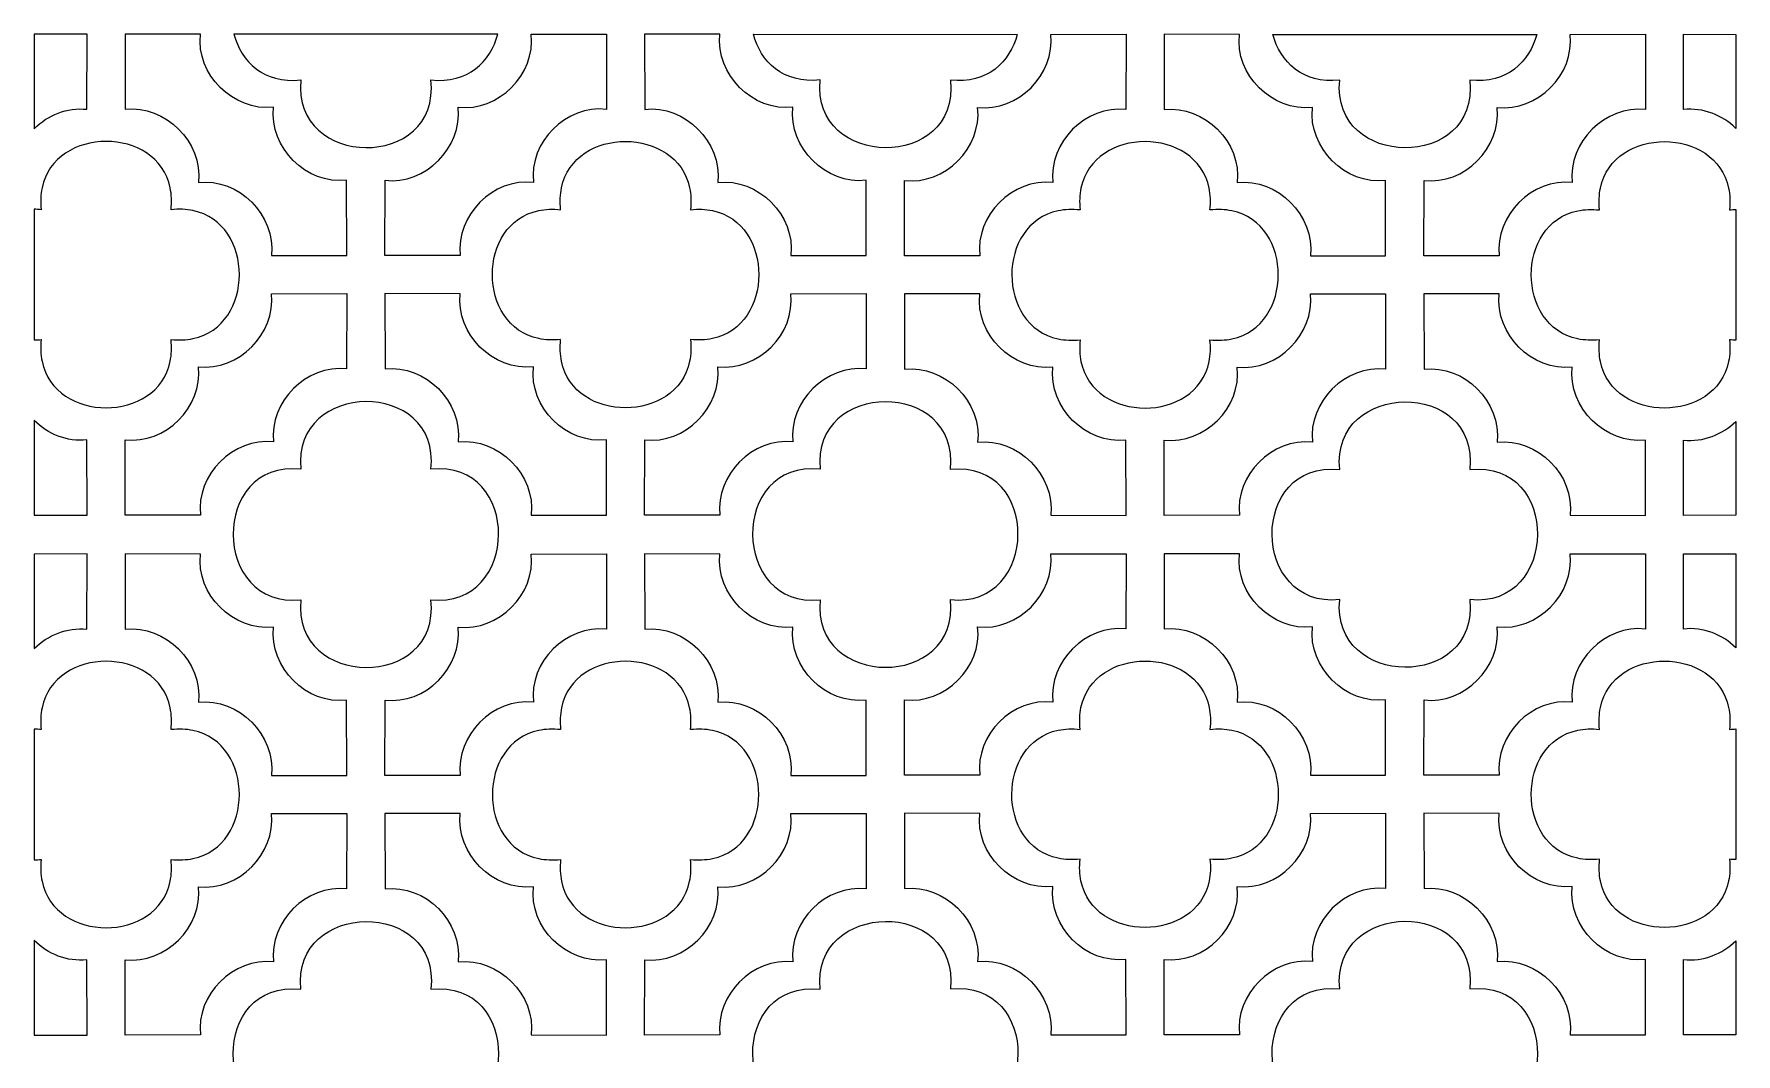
# Model space of a CAD drawing. Header units: centimetres. Extents: x -88 to 88, y -96 to 96.
# Drawn here: x -87.7 to -7.7, y 48.1 to 96.1 of the extents above; entities that cross this region are included whole.
import ezdxf

# ---------------------------------------------------------------- set-up
doc = ezdxf.new("R2010")
doc.units = ezdxf.units.CM
doc.header["$MEASUREMENT"] = 0
doc.layers.add('layer 1', color=7, linetype='Continuous')

msp = doc.modelspace()

# ---------------------------------------------------------------- linework, layer by layer
at = {"layer": 'layer 1', "color": 177}
for points, knots in [([(-87.71752, 91.62915), (-87.71752, 91.62915), (-87.7175, 96.07828), (-87.7175, 96.07828), (-87.7175, 96.07828), (-87.7175, 96.07828), (-85.22196, 96.08232), (-85.22196, 96.08232), (-85.22196, 96.08232), (-85.22196, 96.08232), (-85.22769, 92.54103), (-85.22769, 92.54103), (-85.22769, 92.54103), (-86.16437, 92.64372), (-87.0691, 92.26723), (-87.71752, 91.62915)], [0, 0, 0, 0, 0.2, 0.2, 0.2, 0.2, 0.4, 0.4, 0.4, 0.4, 0.6, 0.6, 0.6, 0.6, 1, 1, 1, 1]), ([(-73.01206, 85.66101), (-73.01206, 85.66101), (-76.55336, 85.66673), (-76.55336, 85.66673), (-76.55336, 85.66673), (-76.34638, 87.55457), (-78.08597, 89.31262), (-79.99032, 89.10411), (-79.99032, 89.10411), (-79.78179, 91.00845), (-81.53981, 92.74801), (-83.42765, 92.54103), (-83.42765, 92.54103), (-83.42765, 92.54103), (-83.43338, 96.08232), (-83.43338, 96.08232), (-83.43338, 96.08232), (-83.43338, 96.08232), (-79.89208, 96.0766), (-79.89208, 96.0766), (-79.89208, 96.0766), (-80.09906, 94.18876), (-78.3595, 92.43074), (-76.45516, 92.63927), (-76.45516, 92.63927), (-76.66367, 90.73492), (-74.90566, 88.99536), (-73.01782, 89.20234), (-73.01782, 89.20234), (-73.01782, 89.20234), (-73.01206, 85.66101), (-73.01206, 85.66101)], [0, 0, 0, 0, 0.11111111, 0.11111111, 0.11111111, 0.11111111, 0.22222222, 0.22222222, 0.22222222, 0.22222222, 0.33333333, 0.33333333, 0.33333333, 0.33333333, 0.44444444, 0.44444444, 0.44444444, 0.44444444, 0.55555556, 0.55555556, 0.55555556, 0.55555556, 0.66666667, 0.66666667, 0.66666667, 0.66666667, 0.77777778, 0.77777778, 0.77777778, 0.77777778, 1, 1, 1, 1]), ([(-78.31524, 96.07607), (-78.31524, 96.07607), (-65.90842, 96.0751), (-65.90842, 96.0751), (-65.90842, 96.0751), (-66.2463, 94.79179), (-67.29644, 93.7351), (-69.05306, 93.92212), (-69.05306, 93.92212), (-68.59584, 89.62728), (-75.61625, 89.73688), (-75.1706, 93.92309), (-75.1706, 93.92309), (-76.92722, 93.73607), (-77.97736, 94.79276), (-78.31524, 96.07607)], [0, 0, 0, 0, 0.2, 0.2, 0.2, 0.2, 0.4, 0.4, 0.4, 0.4, 0.6, 0.6, 0.6, 0.6, 1, 1, 1, 1]), ([(-71.2116, 85.66004), (-71.2116, 85.66004), (-67.6703, 85.66576), (-67.6703, 85.66576), (-67.6703, 85.66576), (-67.87728, 87.5536), (-66.13769, 89.31165), (-64.23334, 89.10314), (-64.23334, 89.10314), (-64.44187, 91.00748), (-62.68385, 92.74704), (-60.79601, 92.54006), (-60.79601, 92.54006), (-60.79601, 92.54006), (-60.79028, 96.08135), (-60.79028, 96.08135), (-60.79028, 96.08135), (-60.79028, 96.08135), (-64.33158, 96.07563), (-64.33158, 96.07563), (-64.33158, 96.07563), (-64.1246, 94.18779), (-65.86416, 92.42977), (-67.7685, 92.6383), (-67.7685, 92.6383), (-67.55999, 90.73395), (-69.318, 88.99439), (-71.20584, 89.20137), (-71.20584, 89.20137), (-71.20584, 89.20137), (-71.2116, 85.66004), (-71.2116, 85.66004)], [0, 0, 0, 0, 0.11111111, 0.11111111, 0.11111111, 0.11111111, 0.22222222, 0.22222222, 0.22222222, 0.22222222, 0.33333333, 0.33333333, 0.33333333, 0.33333333, 0.44444444, 0.44444444, 0.44444444, 0.44444444, 0.55555556, 0.55555556, 0.55555556, 0.55555556, 0.66666667, 0.66666667, 0.66666667, 0.66666667, 0.77777778, 0.77777778, 0.77777778, 0.77777778, 1, 1, 1, 1]), ([(-48.58038, 85.66004), (-48.58038, 85.66004), (-52.12168, 85.66576), (-52.12168, 85.66576), (-52.12168, 85.66576), (-51.9147, 87.5536), (-53.65429, 89.31165), (-55.55864, 89.10314), (-55.55864, 89.10314), (-55.35011, 91.00748), (-57.10813, 92.74704), (-58.99597, 92.54006), (-58.99597, 92.54006), (-58.99597, 92.54006), (-59.0017, 96.08135), (-59.0017, 96.08135), (-59.0017, 96.08135), (-59.0017, 96.08135), (-55.4604, 96.07563), (-55.4604, 96.07563), (-55.4604, 96.07563), (-55.66738, 94.18779), (-53.92782, 92.42977), (-52.02348, 92.6383), (-52.02348, 92.6383), (-52.23199, 90.73395), (-50.47398, 88.99439), (-48.58614, 89.20137), (-48.58614, 89.20137), (-48.58614, 89.20137), (-48.58038, 85.66004), (-48.58038, 85.66004)], [0, 0, 0, 0, 0.11111111, 0.11111111, 0.11111111, 0.11111111, 0.22222222, 0.22222222, 0.22222222, 0.22222222, 0.33333333, 0.33333333, 0.33333333, 0.33333333, 0.44444444, 0.44444444, 0.44444444, 0.44444444, 0.55555556, 0.55555556, 0.55555556, 0.55555556, 0.66666667, 0.66666667, 0.66666667, 0.66666667, 0.77777778, 0.77777778, 0.77777778, 0.77777778, 1, 1, 1, 1]), ([(-53.88356, 96.0751), (-53.54568, 94.79179), (-52.49554, 93.7351), (-50.73892, 93.92212), (-50.73892, 93.92212), (-51.18384, 89.74272), (-44.16423, 89.60756), (-44.62235, 93.9108), (-44.62235, 93.9108), (-42.86573, 93.72378), (-41.81559, 94.78047), (-41.47771, 96.06378), (-41.47771, 96.06378), (-41.47771, 96.06378), (-53.88356, 96.0751), (-53.88356, 96.0751)], [0, 0, 0, 0, 0.2, 0.2, 0.2, 0.2, 0.4, 0.4, 0.4, 0.4, 0.6, 0.6, 0.6, 0.6, 1, 1, 1, 1]), ([(-46.78089, 85.64872), (-46.78089, 85.64872), (-43.23959, 85.65444), (-43.23959, 85.65444), (-43.23959, 85.65444), (-43.44657, 87.54228), (-41.70698, 89.30033), (-39.80263, 89.09182), (-39.80263, 89.09182), (-40.01116, 90.99616), (-38.25314, 92.73572), (-36.3653, 92.52874), (-36.3653, 92.52874), (-36.3653, 92.52874), (-36.35957, 96.07003), (-36.35957, 96.07003), (-36.35957, 96.07003), (-36.35957, 96.07003), (-39.90087, 96.06431), (-39.90087, 96.06431), (-39.90087, 96.06431), (-39.69389, 94.17647), (-41.43345, 92.41845), (-43.33779, 92.62698), (-43.33779, 92.62698), (-43.12928, 90.72263), (-44.88729, 88.98307), (-46.77513, 89.19005), (-46.77513, 89.19005), (-46.77513, 89.19005), (-46.78089, 85.64872), (-46.78089, 85.64872)], [0, 0, 0, 0, 0.11111111, 0.11111111, 0.11111111, 0.11111111, 0.22222222, 0.22222222, 0.22222222, 0.22222222, 0.33333333, 0.33333333, 0.33333333, 0.33333333, 0.44444444, 0.44444444, 0.44444444, 0.44444444, 0.55555556, 0.55555556, 0.55555556, 0.55555556, 0.66666667, 0.66666667, 0.66666667, 0.66666667, 0.77777778, 0.77777778, 0.77777778, 0.77777778, 1, 1, 1, 1]), ([(-24.14967, 85.64872), (-24.14967, 85.64872), (-27.69097, 85.65444), (-27.69097, 85.65444), (-27.69097, 85.65444), (-27.48399, 87.54228), (-29.22358, 89.30033), (-31.12793, 89.09182), (-31.12793, 89.09182), (-30.9194, 90.99616), (-32.67742, 92.73572), (-34.56526, 92.52874), (-34.56526, 92.52874), (-34.56526, 92.52874), (-34.57099, 96.07003), (-34.57099, 96.07003), (-34.57099, 96.07003), (-34.57099, 96.07003), (-31.02969, 96.06431), (-31.02969, 96.06431), (-31.02969, 96.06431), (-31.23667, 94.17647), (-29.49711, 92.41845), (-27.59277, 92.62698), (-27.59277, 92.62698), (-27.80128, 90.72263), (-26.04327, 88.98307), (-24.15543, 89.19005), (-24.15543, 89.19005), (-24.15543, 89.19005), (-24.14967, 85.64872), (-24.14967, 85.64872)], [0, 0, 0, 0, 0.11111111, 0.11111111, 0.11111111, 0.11111111, 0.22222222, 0.22222222, 0.22222222, 0.22222222, 0.33333333, 0.33333333, 0.33333333, 0.33333333, 0.44444444, 0.44444444, 0.44444444, 0.44444444, 0.55555556, 0.55555556, 0.55555556, 0.55555556, 0.66666667, 0.66666667, 0.66666667, 0.66666667, 0.77777778, 0.77777778, 0.77777778, 0.77777778, 1, 1, 1, 1]), ([(-29.45285, 96.06378), (-29.11497, 94.78047), (-28.06483, 93.72378), (-26.30821, 93.9108), (-26.30821, 93.9108), (-26.75399, 89.72337), (-19.73362, 89.61853), (-20.19067, 93.91177), (-20.19067, 93.91177), (-18.43405, 93.72475), (-17.38391, 94.78144), (-17.04603, 96.06475), (-17.04603, 96.06475), (-17.04603, 96.06475), (-29.45285, 96.06378), (-29.45285, 96.06378)], [0, 0, 0, 0, 0.2, 0.2, 0.2, 0.2, 0.4, 0.4, 0.4, 0.4, 0.6, 0.6, 0.6, 0.6, 1, 1, 1, 1]), ([(-22.34921, 85.64969), (-22.34921, 85.64969), (-18.80791, 85.65541), (-18.80791, 85.65541), (-18.80791, 85.65541), (-19.01489, 87.54325), (-17.2753, 89.3013), (-15.37095, 89.09279), (-15.37095, 89.09279), (-15.57948, 90.99713), (-13.82146, 92.73669), (-11.93362, 92.52971), (-11.93362, 92.52971), (-11.93362, 92.52971), (-11.92789, 96.071), (-11.92789, 96.071), (-11.92789, 96.071), (-11.92789, 96.071), (-15.46919, 96.06528), (-15.46919, 96.06528), (-15.46919, 96.06528), (-15.26221, 94.17744), (-17.00177, 92.41942), (-18.90611, 92.62795), (-18.90611, 92.62795), (-18.6976, 90.7236), (-20.45561, 88.98404), (-22.34345, 89.19102), (-22.34345, 89.19102), (-22.34345, 89.19102), (-22.34921, 85.64969), (-22.34921, 85.64969)], [0, 0, 0, 0, 0.11111111, 0.11111111, 0.11111111, 0.11111111, 0.22222222, 0.22222222, 0.22222222, 0.22222222, 0.33333333, 0.33333333, 0.33333333, 0.33333333, 0.44444444, 0.44444444, 0.44444444, 0.44444444, 0.55555556, 0.55555556, 0.55555556, 0.55555556, 0.66666667, 0.66666667, 0.66666667, 0.66666667, 0.77777778, 0.77777778, 0.77777778, 0.77777778, 1, 1, 1, 1]), ([(-7.6736, 91.64682), (-7.6736, 91.64682), (-7.67359, 96.06701), (-7.67359, 96.06701), (-7.67359, 96.06701), (-7.67359, 96.06701), (-10.13931, 96.071), (-10.13931, 96.071), (-10.13931, 96.071), (-10.13931, 96.071), (-10.13358, 92.52971), (-10.13358, 92.52971), (-10.13358, 92.52971), (-9.21119, 92.63083), (-8.31978, 92.26726), (-7.6736, 91.64682)], [0, 0, 0, 0, 0.2, 0.2, 0.2, 0.2, 0.4, 0.4, 0.4, 0.4, 0.6, 0.6, 0.6, 0.6, 1, 1, 1, 1]), ([(-87.71752, 81.69314), (-87.71752, 81.69314), (-87.71752, 87.84055), (-87.71752, 87.84055), (-87.71752, 87.84055), (-87.60846, 87.83871), (-87.49635, 87.8318), (-87.3812, 87.81955), (-87.3812, 87.81955), (-87.42102, 88.19353), (-87.40426, 88.53538), (-87.34115, 88.84526), (-87.34115, 88.84526), (-86.74925, 91.75163), (-81.91012, 91.77136), (-81.31419, 88.84526), (-81.31419, 88.84526), (-81.25108, 88.53538), (-81.23432, 88.19353), (-81.27414, 87.81955), (-81.27414, 87.81955), (-80.89915, 87.85947), (-80.55654, 87.84261), (-80.24605, 87.77913), (-80.24605, 87.77913), (-77.32431, 87.18175), (-77.34308, 82.34803), (-80.24564, 81.75458), (-80.24564, 81.75458), (-80.55613, 81.6911), (-80.89874, 81.67424), (-81.27373, 81.71416), (-81.27373, 81.71416), (-81.23391, 81.34018), (-81.25067, 80.99833), (-81.31378, 80.68845), (-81.31378, 80.68845), (-81.90971, 77.76235), (-86.74884, 77.78208), (-87.34074, 80.68845), (-87.34074, 80.68845), (-87.40385, 80.99833), (-87.42061, 81.34018), (-87.38079, 81.71416), (-87.38079, 81.71416), (-87.49609, 81.70189), (-87.60833, 81.69497), (-87.71752, 81.69314)], [0, 0, 0, 0, 0.07692308, 0.07692308, 0.07692308, 0.07692308, 0.15384615, 0.15384615, 0.15384615, 0.15384615, 0.23076923, 0.23076923, 0.23076923, 0.23076923, 0.30769231, 0.30769231, 0.30769231, 0.30769231, 0.38461538, 0.38461538, 0.38461538, 0.38461538, 0.46153846, 0.46153846, 0.46153846, 0.46153846, 0.53846154, 0.53846154, 0.53846154, 0.53846154, 0.61538462, 0.61538462, 0.61538462, 0.61538462, 0.69230769, 0.69230769, 0.69230769, 0.69230769, 0.76923077, 0.76923077, 0.76923077, 0.76923077, 0.84615385, 0.84615385, 0.84615385, 0.84615385, 1, 1, 1, 1]), ([(-55.81437, 87.77816), (-56.12486, 87.84164), (-56.46747, 87.8585), (-56.84246, 87.81858), (-56.84246, 87.81858), (-56.80264, 88.19256), (-56.8194, 88.53441), (-56.88251, 88.84429), (-56.88251, 88.84429), (-57.47441, 91.75066), (-62.31354, 91.77039), (-62.90947, 88.84429), (-62.90947, 88.84429), (-62.97258, 88.53441), (-62.98934, 88.19256), (-62.94952, 87.81858), (-62.94952, 87.81858), (-63.32451, 87.8585), (-63.66712, 87.84164), (-63.97761, 87.77816), (-63.97761, 87.77816), (-66.89935, 87.18078), (-66.88058, 82.34706), (-63.97802, 81.75361), (-63.97802, 81.75361), (-63.66753, 81.69013), (-63.32492, 81.67327), (-62.94993, 81.71319), (-62.94993, 81.71319), (-62.98975, 81.33921), (-62.97299, 80.99736), (-62.90988, 80.68748), (-62.90988, 80.68748), (-62.31395, 77.76138), (-57.47482, 77.78111), (-56.88292, 80.68748), (-56.88292, 80.68748), (-56.81981, 80.99736), (-56.80305, 81.33921), (-56.84287, 81.71319), (-56.84287, 81.71319), (-56.46788, 81.67327), (-56.12527, 81.69013), (-55.81478, 81.75361), (-55.81478, 81.75361), (-52.91267, 82.34697), (-52.89203, 87.18066), (-55.81437, 87.77816)], [0, 0, 0, 0, 0.07692308, 0.07692308, 0.07692308, 0.07692308, 0.15384615, 0.15384615, 0.15384615, 0.15384615, 0.23076923, 0.23076923, 0.23076923, 0.23076923, 0.30769231, 0.30769231, 0.30769231, 0.30769231, 0.38461538, 0.38461538, 0.38461538, 0.38461538, 0.46153846, 0.46153846, 0.46153846, 0.46153846, 0.53846154, 0.53846154, 0.53846154, 0.53846154, 0.61538462, 0.61538462, 0.61538462, 0.61538462, 0.69230769, 0.69230769, 0.69230769, 0.69230769, 0.76923077, 0.76923077, 0.76923077, 0.76923077, 0.84615385, 0.84615385, 0.84615385, 0.84615385, 1, 1, 1, 1]), ([(-39.5469, 87.76684), (-39.23641, 87.83032), (-38.8938, 87.84718), (-38.51881, 87.80726), (-38.51881, 87.80726), (-38.55863, 88.18124), (-38.54187, 88.52309), (-38.47876, 88.83297), (-38.47876, 88.83297), (-37.88686, 91.73934), (-33.04773, 91.75907), (-32.4518, 88.83297), (-32.4518, 88.83297), (-32.38869, 88.52309), (-32.37193, 88.18124), (-32.41175, 87.80726), (-32.41175, 87.80726), (-32.03676, 87.84718), (-31.69415, 87.83032), (-31.38366, 87.76684), (-31.38366, 87.76684), (-28.46192, 87.16946), (-28.48069, 82.33574), (-31.38325, 81.74229), (-31.38325, 81.74229), (-31.69374, 81.67881), (-32.03635, 81.66195), (-32.41134, 81.70187), (-32.41134, 81.70187), (-32.37152, 81.32789), (-32.38828, 80.98604), (-32.45139, 80.67616), (-32.45139, 80.67616), (-33.04732, 77.75006), (-37.88645, 77.76979), (-38.47835, 80.67616), (-38.47835, 80.67616), (-38.54146, 80.98604), (-38.55822, 81.32789), (-38.5184, 81.70187), (-38.5184, 81.70187), (-38.89339, 81.66195), (-39.236, 81.67881), (-39.54649, 81.74229), (-39.54649, 81.74229), (-42.4486, 82.33565), (-42.46924, 87.16934), (-39.5469, 87.76684)], [0, 0, 0, 0, 0.07692308, 0.07692308, 0.07692308, 0.07692308, 0.15384615, 0.15384615, 0.15384615, 0.15384615, 0.23076923, 0.23076923, 0.23076923, 0.23076923, 0.30769231, 0.30769231, 0.30769231, 0.30769231, 0.38461538, 0.38461538, 0.38461538, 0.38461538, 0.46153846, 0.46153846, 0.46153846, 0.46153846, 0.53846154, 0.53846154, 0.53846154, 0.53846154, 0.61538462, 0.61538462, 0.61538462, 0.61538462, 0.69230769, 0.69230769, 0.69230769, 0.69230769, 0.76923077, 0.76923077, 0.76923077, 0.76923077, 0.84615385, 0.84615385, 0.84615385, 0.84615385, 1, 1, 1, 1]), ([(-7.6736, 81.68245), (-7.6736, 81.68245), (-7.67359, 87.8286), (-7.67359, 87.8286), (-7.67359, 87.8286), (-7.77323, 87.82609), (-7.87539, 87.81937), (-7.98007, 87.80823), (-7.98007, 87.80823), (-7.94025, 88.18221), (-7.95701, 88.52406), (-8.02012, 88.83394), (-8.02012, 88.83394), (-8.61202, 91.74031), (-13.45115, 91.76004), (-14.04708, 88.83394), (-14.04708, 88.83394), (-14.11019, 88.52406), (-14.12695, 88.18221), (-14.08713, 87.80823), (-14.08713, 87.80823), (-14.46212, 87.84815), (-14.80473, 87.83129), (-15.11522, 87.76781), (-15.11522, 87.76781), (-18.03696, 87.17043), (-18.01819, 82.33671), (-15.11563, 81.74326), (-15.11563, 81.74326), (-14.80514, 81.67978), (-14.46253, 81.66292), (-14.08754, 81.70284), (-14.08754, 81.70284), (-14.12736, 81.32886), (-14.1106, 80.98701), (-14.04749, 80.67713), (-14.04749, 80.67713), (-13.45156, 77.75103), (-8.61243, 77.77076), (-8.02053, 80.67713), (-8.02053, 80.67713), (-7.95742, 80.98701), (-7.94066, 81.32886), (-7.98048, 81.70284), (-7.98048, 81.70284), (-7.87566, 81.69169), (-7.77337, 81.68495), (-7.6736, 81.68245)], [0, 0, 0, 0, 0.07692308, 0.07692308, 0.07692308, 0.07692308, 0.15384615, 0.15384615, 0.15384615, 0.15384615, 0.23076923, 0.23076923, 0.23076923, 0.23076923, 0.30769231, 0.30769231, 0.30769231, 0.30769231, 0.38461538, 0.38461538, 0.38461538, 0.38461538, 0.46153846, 0.46153846, 0.46153846, 0.46153846, 0.53846154, 0.53846154, 0.53846154, 0.53846154, 0.61538462, 0.61538462, 0.61538462, 0.61538462, 0.69230769, 0.69230769, 0.69230769, 0.69230769, 0.76923077, 0.76923077, 0.76923077, 0.76923077, 0.84615385, 0.84615385, 0.84615385, 0.84615385, 1, 1, 1, 1]), ([(-73.01165, 83.8727), (-73.01165, 83.8727), (-76.55295, 83.86698), (-76.55295, 83.86698), (-76.55295, 83.86698), (-76.34597, 81.97914), (-78.08556, 80.22109), (-79.98991, 80.4296), (-79.98991, 80.4296), (-79.78138, 78.52526), (-81.5394, 76.7857), (-83.42724, 76.99268), (-83.42724, 76.99268), (-83.42724, 76.99268), (-83.43297, 73.45139), (-83.43297, 73.45139), (-83.43297, 73.45139), (-83.43297, 73.45139), (-79.89167, 73.45711), (-79.89167, 73.45711), (-79.89167, 73.45711), (-80.09865, 75.34495), (-78.35909, 77.10297), (-76.45475, 76.89444), (-76.45475, 76.89444), (-76.66326, 78.79879), (-74.90525, 80.53835), (-73.01741, 80.33137), (-73.01741, 80.33137), (-73.01741, 80.33137), (-73.01165, 83.8727), (-73.01165, 83.8727)], [0, 0, 0, 0, 0.11111111, 0.11111111, 0.11111111, 0.11111111, 0.22222222, 0.22222222, 0.22222222, 0.22222222, 0.33333333, 0.33333333, 0.33333333, 0.33333333, 0.44444444, 0.44444444, 0.44444444, 0.44444444, 0.55555556, 0.55555556, 0.55555556, 0.55555556, 0.66666667, 0.66666667, 0.66666667, 0.66666667, 0.77777778, 0.77777778, 0.77777778, 0.77777778, 1, 1, 1, 1]), ([(-71.21201, 83.87173), (-71.21201, 83.87173), (-67.67071, 83.86601), (-67.67071, 83.86601), (-67.67071, 83.86601), (-67.87769, 81.97817), (-66.1381, 80.22012), (-64.23375, 80.42863), (-64.23375, 80.42863), (-64.44228, 78.52429), (-62.68426, 76.78473), (-60.79642, 76.99171), (-60.79642, 76.99171), (-60.79642, 76.99171), (-60.79069, 73.45042), (-60.79069, 73.45042), (-60.79069, 73.45042), (-60.79069, 73.45042), (-64.33199, 73.45614), (-64.33199, 73.45614), (-64.33199, 73.45614), (-64.12501, 75.34398), (-65.86457, 77.102), (-67.76891, 76.89347), (-67.76891, 76.89347), (-67.5604, 78.79782), (-69.31841, 80.53738), (-71.20625, 80.3304), (-71.20625, 80.3304), (-71.20625, 80.3304), (-71.21201, 83.87173), (-71.21201, 83.87173)], [0, 0, 0, 0, 0.11111111, 0.11111111, 0.11111111, 0.11111111, 0.22222222, 0.22222222, 0.22222222, 0.22222222, 0.33333333, 0.33333333, 0.33333333, 0.33333333, 0.44444444, 0.44444444, 0.44444444, 0.44444444, 0.55555556, 0.55555556, 0.55555556, 0.55555556, 0.66666667, 0.66666667, 0.66666667, 0.66666667, 0.77777778, 0.77777778, 0.77777778, 0.77777778, 1, 1, 1, 1]), ([(-48.58079, 83.87173), (-48.58079, 83.87173), (-52.12209, 83.86601), (-52.12209, 83.86601), (-52.12209, 83.86601), (-51.91511, 81.97817), (-53.6547, 80.22012), (-55.55905, 80.42863), (-55.55905, 80.42863), (-55.35052, 78.52429), (-57.10854, 76.78473), (-58.99638, 76.99171), (-58.99638, 76.99171), (-58.99638, 76.99171), (-59.00211, 73.45042), (-59.00211, 73.45042), (-59.00211, 73.45042), (-59.00211, 73.45042), (-55.46081, 73.45614), (-55.46081, 73.45614), (-55.46081, 73.45614), (-55.66779, 75.34398), (-53.92823, 77.102), (-52.02389, 76.89347), (-52.02389, 76.89347), (-52.2324, 78.79782), (-50.47439, 80.53738), (-48.58655, 80.3304), (-48.58655, 80.3304), (-48.58655, 80.3304), (-48.58079, 83.87173), (-48.58079, 83.87173)], [0, 0, 0, 0, 0.11111111, 0.11111111, 0.11111111, 0.11111111, 0.22222222, 0.22222222, 0.22222222, 0.22222222, 0.33333333, 0.33333333, 0.33333333, 0.33333333, 0.44444444, 0.44444444, 0.44444444, 0.44444444, 0.55555556, 0.55555556, 0.55555556, 0.55555556, 0.66666667, 0.66666667, 0.66666667, 0.66666667, 0.77777778, 0.77777778, 0.77777778, 0.77777778, 1, 1, 1, 1]), ([(-46.78048, 83.86041), (-46.78048, 83.86041), (-43.23918, 83.85469), (-43.23918, 83.85469), (-43.23918, 83.85469), (-43.44616, 81.96685), (-41.70657, 80.2088), (-39.80222, 80.41731), (-39.80222, 80.41731), (-40.01075, 78.51297), (-38.25273, 76.77341), (-36.36489, 76.98039), (-36.36489, 76.98039), (-36.36489, 76.98039), (-36.35916, 73.4391), (-36.35916, 73.4391), (-36.35916, 73.4391), (-36.35916, 73.4391), (-39.90046, 73.44482), (-39.90046, 73.44482), (-39.90046, 73.44482), (-39.69348, 75.33266), (-41.43304, 77.09068), (-43.33738, 76.88215), (-43.33738, 76.88215), (-43.12887, 78.7865), (-44.88688, 80.52606), (-46.77472, 80.31908), (-46.77472, 80.31908), (-46.77472, 80.31908), (-46.78048, 83.86041), (-46.78048, 83.86041)], [0, 0, 0, 0, 0.11111111, 0.11111111, 0.11111111, 0.11111111, 0.22222222, 0.22222222, 0.22222222, 0.22222222, 0.33333333, 0.33333333, 0.33333333, 0.33333333, 0.44444444, 0.44444444, 0.44444444, 0.44444444, 0.55555556, 0.55555556, 0.55555556, 0.55555556, 0.66666667, 0.66666667, 0.66666667, 0.66666667, 0.77777778, 0.77777778, 0.77777778, 0.77777778, 1, 1, 1, 1]), ([(-24.14926, 83.86041), (-24.14926, 83.86041), (-27.69056, 83.85469), (-27.69056, 83.85469), (-27.69056, 83.85469), (-27.48358, 81.96685), (-29.22317, 80.2088), (-31.12752, 80.41731), (-31.12752, 80.41731), (-30.91899, 78.51297), (-32.67701, 76.77341), (-34.56485, 76.98039), (-34.56485, 76.98039), (-34.56485, 76.98039), (-34.57058, 73.4391), (-34.57058, 73.4391), (-34.57058, 73.4391), (-34.57058, 73.4391), (-31.02928, 73.44482), (-31.02928, 73.44482), (-31.02928, 73.44482), (-31.23626, 75.33266), (-29.4967, 77.09068), (-27.59236, 76.88215), (-27.59236, 76.88215), (-27.80087, 78.7865), (-26.04286, 80.52606), (-24.15502, 80.31908), (-24.15502, 80.31908), (-24.15502, 80.31908), (-24.14926, 83.86041), (-24.14926, 83.86041)], [0, 0, 0, 0, 0.11111111, 0.11111111, 0.11111111, 0.11111111, 0.22222222, 0.22222222, 0.22222222, 0.22222222, 0.33333333, 0.33333333, 0.33333333, 0.33333333, 0.44444444, 0.44444444, 0.44444444, 0.44444444, 0.55555556, 0.55555556, 0.55555556, 0.55555556, 0.66666667, 0.66666667, 0.66666667, 0.66666667, 0.77777778, 0.77777778, 0.77777778, 0.77777778, 1, 1, 1, 1]), ([(-22.34962, 83.86138), (-22.34962, 83.86138), (-18.80832, 83.85566), (-18.80832, 83.85566), (-18.80832, 83.85566), (-19.0153, 81.96782), (-17.27571, 80.20977), (-15.37136, 80.41828), (-15.37136, 80.41828), (-15.57989, 78.51394), (-13.82187, 76.77438), (-11.93403, 76.98136), (-11.93403, 76.98136), (-11.93403, 76.98136), (-11.9283, 73.44007), (-11.9283, 73.44007), (-11.9283, 73.44007), (-11.9283, 73.44007), (-15.4696, 73.44579), (-15.4696, 73.44579), (-15.4696, 73.44579), (-15.26262, 75.33363), (-17.00218, 77.09165), (-18.90652, 76.88312), (-18.90652, 76.88312), (-18.69801, 78.78747), (-20.45602, 80.52703), (-22.34386, 80.32005), (-22.34386, 80.32005), (-22.34386, 80.32005), (-22.34962, 83.86138), (-22.34962, 83.86138)], [0, 0, 0, 0, 0.11111111, 0.11111111, 0.11111111, 0.11111111, 0.22222222, 0.22222222, 0.22222222, 0.22222222, 0.33333333, 0.33333333, 0.33333333, 0.33333333, 0.44444444, 0.44444444, 0.44444444, 0.44444444, 0.55555556, 0.55555556, 0.55555556, 0.55555556, 0.66666667, 0.66666667, 0.66666667, 0.66666667, 0.77777778, 0.77777778, 0.77777778, 0.77777778, 1, 1, 1, 1]), ([(-75.17016, 69.46756), (-79.3618, 69.02131), (-79.46924, 76.06832), (-75.17019, 75.61062), (-75.17019, 75.61062), (-75.61596, 79.79795), (-68.59643, 79.90272), (-69.05347, 75.60965), (-69.05347, 75.60965), (-64.75481, 76.06731), (-64.86209, 69.0223), (-69.05344, 69.46853), (-69.05344, 69.46853), (-68.5964, 65.17545), (-75.61593, 65.28023), (-75.17016, 69.46756)], [0, 0, 0, 0, 0.2, 0.2, 0.2, 0.2, 0.4, 0.4, 0.4, 0.4, 0.6, 0.6, 0.6, 0.6, 1, 1, 1, 1]), ([(-50.7393, 69.46853), (-54.93063, 69.0223), (-55.03803, 76.06731), (-50.73933, 75.60965), (-50.73933, 75.60965), (-51.18583, 79.80375), (-44.1658, 79.88296), (-44.62194, 75.59833), (-44.62194, 75.59833), (-40.32731, 76.05556), (-40.43424, 69.03401), (-44.62191, 69.47985), (-44.62191, 69.47985), (-44.16577, 65.19522), (-51.1858, 65.2744), (-50.7393, 69.46853)], [0, 0, 0, 0, 0.2, 0.2, 0.2, 0.2, 0.4, 0.4, 0.4, 0.4, 0.6, 0.6, 0.6, 0.6, 1, 1, 1, 1]), ([(-20.19105, 69.47888), (-16.00307, 69.03302), (-15.89611, 76.05656), (-20.19108, 75.5993), (-20.19108, 75.5993), (-19.73387, 79.89399), (-26.75344, 79.78442), (-26.3078, 75.59833), (-26.3078, 75.59833), (-30.60247, 76.05556), (-30.49542, 69.03403), (-26.30777, 69.47985), (-26.30777, 69.47985), (-26.75341, 65.29378), (-19.73384, 65.18419), (-20.19105, 69.47888)], [0, 0, 0, 0, 0.2, 0.2, 0.2, 0.2, 0.4, 0.4, 0.4, 0.4, 0.6, 0.6, 0.6, 0.6, 1, 1, 1, 1]), ([(-87.7175, 73.45542), (-87.7175, 73.45542), (-87.71752, 77.90497), (-87.71752, 77.90497), (-87.71752, 77.90497), (-87.06908, 77.26665), (-86.16416, 76.88997), (-85.22728, 76.99268), (-85.22728, 76.99268), (-85.22728, 76.99268), (-85.22155, 73.45139), (-85.22155, 73.45139), (-85.22155, 73.45139), (-85.22155, 73.45139), (-87.7175, 73.45542), (-87.7175, 73.45542)], [0, 0, 0, 0, 0.2, 0.2, 0.2, 0.2, 0.4, 0.4, 0.4, 0.4, 0.6, 0.6, 0.6, 0.6, 1, 1, 1, 1]), ([(-7.67361, 73.44405), (-7.67361, 73.44405), (-7.6736, 77.86462), (-7.6736, 77.86462), (-7.6736, 77.86462), (-8.3198, 77.24395), (-9.21141, 76.88022), (-10.13399, 76.98136), (-10.13399, 76.98136), (-10.13399, 76.98136), (-10.13972, 73.44007), (-10.13972, 73.44007), (-10.13972, 73.44007), (-10.13972, 73.44007), (-7.67361, 73.44405), (-7.67361, 73.44405)], [0, 0, 0, 0, 0.2, 0.2, 0.2, 0.2, 0.4, 0.4, 0.4, 0.4, 0.6, 0.6, 0.6, 0.6, 1, 1, 1, 1]), ([(-87.71752, 67.17317), (-87.71752, 67.17317), (-87.7175, 71.62275), (-87.7175, 71.62275), (-87.7175, 71.62275), (-87.7175, 71.62275), (-85.22152, 71.62679), (-85.22152, 71.62679), (-85.22152, 71.62679), (-85.22152, 71.62679), (-85.22725, 68.0855), (-85.22725, 68.0855), (-85.22725, 68.0855), (-86.16414, 68.18822), (-87.06907, 67.81151), (-87.71752, 67.17317)], [0, 0, 0, 0, 0.2, 0.2, 0.2, 0.2, 0.4, 0.4, 0.4, 0.4, 0.6, 0.6, 0.6, 0.6, 1, 1, 1, 1]), ([(-73.01162, 61.20548), (-73.01162, 61.20548), (-76.55292, 61.2112), (-76.55292, 61.2112), (-76.55292, 61.2112), (-76.34594, 63.09904), (-78.08553, 64.85709), (-79.98988, 64.64858), (-79.98988, 64.64858), (-79.78135, 66.55292), (-81.53937, 68.29248), (-83.42721, 68.0855), (-83.42721, 68.0855), (-83.42721, 68.0855), (-83.43294, 71.62679), (-83.43294, 71.62679), (-83.43294, 71.62679), (-83.43294, 71.62679), (-79.89164, 71.62107), (-79.89164, 71.62107), (-79.89164, 71.62107), (-80.09862, 69.73323), (-78.35906, 67.97521), (-76.45472, 68.18374), (-76.45472, 68.18374), (-76.66323, 66.27939), (-74.90522, 64.53983), (-73.01738, 64.74681), (-73.01738, 64.74681), (-73.01738, 64.74681), (-73.01162, 61.20548), (-73.01162, 61.20548)], [0, 0, 0, 0, 0.11111111, 0.11111111, 0.11111111, 0.11111111, 0.22222222, 0.22222222, 0.22222222, 0.22222222, 0.33333333, 0.33333333, 0.33333333, 0.33333333, 0.44444444, 0.44444444, 0.44444444, 0.44444444, 0.55555556, 0.55555556, 0.55555556, 0.55555556, 0.66666667, 0.66666667, 0.66666667, 0.66666667, 0.77777778, 0.77777778, 0.77777778, 0.77777778, 1, 1, 1, 1]), ([(-71.21198, 61.20645), (-71.21198, 61.20645), (-67.67068, 61.21217), (-67.67068, 61.21217), (-67.67068, 61.21217), (-67.87766, 63.10001), (-66.13807, 64.85806), (-64.23372, 64.64955), (-64.23372, 64.64955), (-64.44225, 66.55389), (-62.68423, 68.29345), (-60.79639, 68.08647), (-60.79639, 68.08647), (-60.79639, 68.08647), (-60.79066, 71.62776), (-60.79066, 71.62776), (-60.79066, 71.62776), (-60.79066, 71.62776), (-64.33196, 71.62204), (-64.33196, 71.62204), (-64.33196, 71.62204), (-64.12498, 69.7342), (-65.86454, 67.97618), (-67.76888, 68.18471), (-67.76888, 68.18471), (-67.56037, 66.28036), (-69.31838, 64.5408), (-71.20622, 64.74778), (-71.20622, 64.74778), (-71.20622, 64.74778), (-71.21198, 61.20645), (-71.21198, 61.20645)], [0, 0, 0, 0, 0.11111111, 0.11111111, 0.11111111, 0.11111111, 0.22222222, 0.22222222, 0.22222222, 0.22222222, 0.33333333, 0.33333333, 0.33333333, 0.33333333, 0.44444444, 0.44444444, 0.44444444, 0.44444444, 0.55555556, 0.55555556, 0.55555556, 0.55555556, 0.66666667, 0.66666667, 0.66666667, 0.66666667, 0.77777778, 0.77777778, 0.77777778, 0.77777778, 1, 1, 1, 1]), ([(-48.58076, 61.20645), (-48.58076, 61.20645), (-52.12206, 61.21217), (-52.12206, 61.21217), (-52.12206, 61.21217), (-51.91508, 63.10001), (-53.65467, 64.85806), (-55.55902, 64.64955), (-55.55902, 64.64955), (-55.35049, 66.55389), (-57.10851, 68.29345), (-58.99635, 68.08647), (-58.99635, 68.08647), (-58.99635, 68.08647), (-59.00208, 71.62776), (-59.00208, 71.62776), (-59.00208, 71.62776), (-59.00208, 71.62776), (-55.46078, 71.62204), (-55.46078, 71.62204), (-55.46078, 71.62204), (-55.66776, 69.7342), (-53.9282, 67.97618), (-52.02386, 68.18471), (-52.02386, 68.18471), (-52.23237, 66.28036), (-50.47436, 64.5408), (-48.58652, 64.74778), (-48.58652, 64.74778), (-48.58652, 64.74778), (-48.58076, 61.20645), (-48.58076, 61.20645)], [0, 0, 0, 0, 0.11111111, 0.11111111, 0.11111111, 0.11111111, 0.22222222, 0.22222222, 0.22222222, 0.22222222, 0.33333333, 0.33333333, 0.33333333, 0.33333333, 0.44444444, 0.44444444, 0.44444444, 0.44444444, 0.55555556, 0.55555556, 0.55555556, 0.55555556, 0.66666667, 0.66666667, 0.66666667, 0.66666667, 0.77777778, 0.77777778, 0.77777778, 0.77777778, 1, 1, 1, 1]), ([(-46.78045, 61.21777), (-46.78045, 61.21777), (-43.23915, 61.22349), (-43.23915, 61.22349), (-43.23915, 61.22349), (-43.44613, 63.11133), (-41.70654, 64.86938), (-39.80219, 64.66087), (-39.80219, 64.66087), (-40.01072, 66.56521), (-38.2527, 68.30477), (-36.36486, 68.09779), (-36.36486, 68.09779), (-36.36486, 68.09779), (-36.35913, 71.63908), (-36.35913, 71.63908), (-36.35913, 71.63908), (-36.35913, 71.63908), (-39.90043, 71.63336), (-39.90043, 71.63336), (-39.90043, 71.63336), (-39.69345, 69.74552), (-41.43301, 67.9875), (-43.33735, 68.19603), (-43.33735, 68.19603), (-43.12884, 66.29168), (-44.88685, 64.55212), (-46.77469, 64.7591), (-46.77469, 64.7591), (-46.77469, 64.7591), (-46.78045, 61.21777), (-46.78045, 61.21777)], [0, 0, 0, 0, 0.11111111, 0.11111111, 0.11111111, 0.11111111, 0.22222222, 0.22222222, 0.22222222, 0.22222222, 0.33333333, 0.33333333, 0.33333333, 0.33333333, 0.44444444, 0.44444444, 0.44444444, 0.44444444, 0.55555556, 0.55555556, 0.55555556, 0.55555556, 0.66666667, 0.66666667, 0.66666667, 0.66666667, 0.77777778, 0.77777778, 0.77777778, 0.77777778, 1, 1, 1, 1]), ([(-24.14923, 61.21777), (-24.14923, 61.21777), (-27.69053, 61.22349), (-27.69053, 61.22349), (-27.69053, 61.22349), (-27.48355, 63.11133), (-29.22314, 64.86938), (-31.12749, 64.66087), (-31.12749, 64.66087), (-30.91896, 66.56521), (-32.67698, 68.30477), (-34.56482, 68.09779), (-34.56482, 68.09779), (-34.56482, 68.09779), (-34.57055, 71.63908), (-34.57055, 71.63908), (-34.57055, 71.63908), (-34.57055, 71.63908), (-31.02925, 71.63336), (-31.02925, 71.63336), (-31.02925, 71.63336), (-31.23623, 69.74552), (-29.49667, 67.9875), (-27.59233, 68.19603), (-27.59233, 68.19603), (-27.80084, 66.29168), (-26.04283, 64.55212), (-24.15499, 64.7591), (-24.15499, 64.7591), (-24.15499, 64.7591), (-24.14923, 61.21777), (-24.14923, 61.21777)], [0, 0, 0, 0, 0.11111111, 0.11111111, 0.11111111, 0.11111111, 0.22222222, 0.22222222, 0.22222222, 0.22222222, 0.33333333, 0.33333333, 0.33333333, 0.33333333, 0.44444444, 0.44444444, 0.44444444, 0.44444444, 0.55555556, 0.55555556, 0.55555556, 0.55555556, 0.66666667, 0.66666667, 0.66666667, 0.66666667, 0.77777778, 0.77777778, 0.77777778, 0.77777778, 1, 1, 1, 1]), ([(-22.34959, 61.2168), (-22.34959, 61.2168), (-18.80829, 61.22252), (-18.80829, 61.22252), (-18.80829, 61.22252), (-19.01527, 63.11036), (-17.27568, 64.86841), (-15.37133, 64.6599), (-15.37133, 64.6599), (-15.57986, 66.56424), (-13.82184, 68.3038), (-11.934, 68.09682), (-11.934, 68.09682), (-11.934, 68.09682), (-11.92827, 71.63811), (-11.92827, 71.63811), (-11.92827, 71.63811), (-11.92827, 71.63811), (-15.46957, 71.63239), (-15.46957, 71.63239), (-15.46957, 71.63239), (-15.26259, 69.74455), (-17.00215, 67.98653), (-18.90649, 68.19506), (-18.90649, 68.19506), (-18.69798, 66.29071), (-20.45599, 64.55115), (-22.34383, 64.75813), (-22.34383, 64.75813), (-22.34383, 64.75813), (-22.34959, 61.2168), (-22.34959, 61.2168)], [0, 0, 0, 0, 0.11111111, 0.11111111, 0.11111111, 0.11111111, 0.22222222, 0.22222222, 0.22222222, 0.22222222, 0.33333333, 0.33333333, 0.33333333, 0.33333333, 0.44444444, 0.44444444, 0.44444444, 0.44444444, 0.55555556, 0.55555556, 0.55555556, 0.55555556, 0.66666667, 0.66666667, 0.66666667, 0.66666667, 0.77777778, 0.77777778, 0.77777778, 0.77777778, 1, 1, 1, 1]), ([(-7.6736, 67.21357), (-7.6736, 67.21357), (-7.67361, 71.63412), (-7.67361, 71.63412), (-7.67361, 71.63412), (-7.67361, 71.63412), (-10.13969, 71.63811), (-10.13969, 71.63811), (-10.13969, 71.63811), (-10.13969, 71.63811), (-10.13396, 68.09682), (-10.13396, 68.09682), (-10.13396, 68.09682), (-9.21139, 68.19796), (-8.31981, 67.83423), (-7.6736, 67.21357)], [0, 0, 0, 0, 0.2, 0.2, 0.2, 0.2, 0.4, 0.4, 0.4, 0.4, 0.6, 0.6, 0.6, 0.6, 1, 1, 1, 1]), ([(-87.71752, 57.23762), (-87.71752, 57.23762), (-87.71753, 63.38503), (-87.71753, 63.38503), (-87.71753, 63.38503), (-87.60833, 63.3832), (-87.49607, 63.37629), (-87.38076, 63.36402), (-87.38076, 63.36402), (-87.42058, 63.738), (-87.40382, 64.07985), (-87.34071, 64.38973), (-87.34071, 64.38973), (-86.74881, 67.2961), (-81.90968, 67.31583), (-81.31375, 64.38973), (-81.31375, 64.38973), (-81.25064, 64.07985), (-81.23388, 63.738), (-81.2737, 63.36402), (-81.2737, 63.36402), (-80.89871, 63.40394), (-80.5561, 63.38708), (-80.24561, 63.3236), (-80.24561, 63.3236), (-77.34305, 62.73015), (-77.32428, 57.89643), (-80.24602, 57.29905), (-80.24602, 57.29905), (-80.55651, 57.23557), (-80.89912, 57.21871), (-81.27411, 57.25863), (-81.27411, 57.25863), (-81.23429, 56.88465), (-81.25105, 56.5428), (-81.31416, 56.23292), (-81.31416, 56.23292), (-81.91009, 53.30682), (-86.74922, 53.32655), (-87.34112, 56.23292), (-87.34112, 56.23292), (-87.40423, 56.5428), (-87.42099, 56.88465), (-87.38117, 57.25863), (-87.38117, 57.25863), (-87.49633, 57.24637), (-87.60845, 57.23946), (-87.71752, 57.23762)], [0, 0, 0, 0, 0.07692308, 0.07692308, 0.07692308, 0.07692308, 0.15384615, 0.15384615, 0.15384615, 0.15384615, 0.23076923, 0.23076923, 0.23076923, 0.23076923, 0.30769231, 0.30769231, 0.30769231, 0.30769231, 0.38461538, 0.38461538, 0.38461538, 0.38461538, 0.46153846, 0.46153846, 0.46153846, 0.46153846, 0.53846154, 0.53846154, 0.53846154, 0.53846154, 0.61538462, 0.61538462, 0.61538462, 0.61538462, 0.69230769, 0.69230769, 0.69230769, 0.69230769, 0.76923077, 0.76923077, 0.76923077, 0.76923077, 0.84615385, 0.84615385, 0.84615385, 0.84615385, 1, 1, 1, 1]), ([(-55.81434, 57.30002), (-56.12483, 57.23654), (-56.46744, 57.21968), (-56.84243, 57.2596), (-56.84243, 57.2596), (-56.80261, 56.88562), (-56.81937, 56.54377), (-56.88248, 56.23389), (-56.88248, 56.23389), (-57.47438, 53.32752), (-62.31351, 53.30779), (-62.90944, 56.23389), (-62.90944, 56.23389), (-62.97255, 56.54377), (-62.98931, 56.88562), (-62.94949, 57.2596), (-62.94949, 57.2596), (-63.32448, 57.21968), (-63.66709, 57.23654), (-63.97758, 57.30002), (-63.97758, 57.30002), (-66.89932, 57.8974), (-66.88055, 62.73112), (-63.97799, 63.32457), (-63.97799, 63.32457), (-63.6675, 63.38805), (-63.32489, 63.40491), (-62.9499, 63.36499), (-62.9499, 63.36499), (-62.98972, 63.73897), (-62.97296, 64.08082), (-62.90985, 64.3907), (-62.90985, 64.3907), (-62.31392, 67.3168), (-57.47479, 67.29707), (-56.88289, 64.3907), (-56.88289, 64.3907), (-56.81978, 64.08082), (-56.80302, 63.73897), (-56.84284, 63.36499), (-56.84284, 63.36499), (-56.46785, 63.40491), (-56.12524, 63.38805), (-55.81475, 63.32457), (-55.81475, 63.32457), (-52.91264, 62.73121), (-52.892, 57.89752), (-55.81434, 57.30002)], [0, 0, 0, 0, 0.07692308, 0.07692308, 0.07692308, 0.07692308, 0.15384615, 0.15384615, 0.15384615, 0.15384615, 0.23076923, 0.23076923, 0.23076923, 0.23076923, 0.30769231, 0.30769231, 0.30769231, 0.30769231, 0.38461538, 0.38461538, 0.38461538, 0.38461538, 0.46153846, 0.46153846, 0.46153846, 0.46153846, 0.53846154, 0.53846154, 0.53846154, 0.53846154, 0.61538462, 0.61538462, 0.61538462, 0.61538462, 0.69230769, 0.69230769, 0.69230769, 0.69230769, 0.76923077, 0.76923077, 0.76923077, 0.76923077, 0.84615385, 0.84615385, 0.84615385, 0.84615385, 1, 1, 1, 1]), ([(-39.54687, 57.31134), (-39.23638, 57.24786), (-38.89377, 57.231), (-38.51878, 57.27092), (-38.51878, 57.27092), (-38.5586, 56.89694), (-38.54184, 56.55509), (-38.47873, 56.24521), (-38.47873, 56.24521), (-37.88683, 53.33884), (-33.0477, 53.31911), (-32.45177, 56.24521), (-32.45177, 56.24521), (-32.38866, 56.55509), (-32.3719, 56.89694), (-32.41172, 57.27092), (-32.41172, 57.27092), (-32.03673, 57.231), (-31.69412, 57.24786), (-31.38363, 57.31134), (-31.38363, 57.31134), (-28.46189, 57.90872), (-28.48066, 62.74244), (-31.38322, 63.33589), (-31.38322, 63.33589), (-31.69371, 63.39937), (-32.03632, 63.41623), (-32.41131, 63.37631), (-32.41131, 63.37631), (-32.37149, 63.75029), (-32.38825, 64.09214), (-32.45136, 64.40202), (-32.45136, 64.40202), (-33.04729, 67.32812), (-37.88642, 67.30839), (-38.47832, 64.40202), (-38.47832, 64.40202), (-38.54143, 64.09214), (-38.55819, 63.75029), (-38.51837, 63.37631), (-38.51837, 63.37631), (-38.89336, 63.41623), (-39.23597, 63.39937), (-39.54646, 63.33589), (-39.54646, 63.33589), (-42.44857, 62.74253), (-42.46921, 57.90884), (-39.54687, 57.31134)], [0, 0, 0, 0, 0.07692308, 0.07692308, 0.07692308, 0.07692308, 0.15384615, 0.15384615, 0.15384615, 0.15384615, 0.23076923, 0.23076923, 0.23076923, 0.23076923, 0.30769231, 0.30769231, 0.30769231, 0.30769231, 0.38461538, 0.38461538, 0.38461538, 0.38461538, 0.46153846, 0.46153846, 0.46153846, 0.46153846, 0.53846154, 0.53846154, 0.53846154, 0.53846154, 0.61538462, 0.61538462, 0.61538462, 0.61538462, 0.69230769, 0.69230769, 0.69230769, 0.69230769, 0.76923077, 0.76923077, 0.76923077, 0.76923077, 0.84615385, 0.84615385, 0.84615385, 0.84615385, 1, 1, 1, 1]), ([(-7.67359, 57.24957), (-7.67359, 57.24957), (-7.6736, 63.39572), (-7.6736, 63.39572), (-7.6736, 63.39572), (-7.77336, 63.39322), (-7.87564, 63.38649), (-7.98045, 63.37534), (-7.98045, 63.37534), (-7.94063, 63.74932), (-7.95739, 64.09117), (-8.0205, 64.40105), (-8.0205, 64.40105), (-8.6124, 67.30742), (-13.45153, 67.32715), (-14.04746, 64.40105), (-14.04746, 64.40105), (-14.11057, 64.09117), (-14.12733, 63.74932), (-14.08751, 63.37534), (-14.08751, 63.37534), (-14.4625, 63.41526), (-14.80511, 63.3984), (-15.1156, 63.33492), (-15.1156, 63.33492), (-18.01816, 62.74147), (-18.03693, 57.90775), (-15.11519, 57.31037), (-15.11519, 57.31037), (-14.8047, 57.24689), (-14.46209, 57.23003), (-14.0871, 57.26995), (-14.0871, 57.26995), (-14.12692, 56.89597), (-14.11016, 56.55412), (-14.04705, 56.24424), (-14.04705, 56.24424), (-13.45112, 53.31814), (-8.61199, 53.33787), (-8.02009, 56.24424), (-8.02009, 56.24424), (-7.95698, 56.55412), (-7.94022, 56.89597), (-7.98004, 57.26995), (-7.98004, 57.26995), (-7.87538, 57.25882), (-7.77323, 57.25208), (-7.67359, 57.24957)], [0, 0, 0, 0, 0.07692308, 0.07692308, 0.07692308, 0.07692308, 0.15384615, 0.15384615, 0.15384615, 0.15384615, 0.23076923, 0.23076923, 0.23076923, 0.23076923, 0.30769231, 0.30769231, 0.30769231, 0.30769231, 0.38461538, 0.38461538, 0.38461538, 0.38461538, 0.46153846, 0.46153846, 0.46153846, 0.46153846, 0.53846154, 0.53846154, 0.53846154, 0.53846154, 0.61538462, 0.61538462, 0.61538462, 0.61538462, 0.69230769, 0.69230769, 0.69230769, 0.69230769, 0.76923077, 0.76923077, 0.76923077, 0.76923077, 0.84615385, 0.84615385, 0.84615385, 0.84615385, 1, 1, 1, 1]), ([(-73.01203, 59.41717), (-73.01203, 59.41717), (-76.55333, 59.41145), (-76.55333, 59.41145), (-76.55333, 59.41145), (-76.34635, 57.52361), (-78.08594, 55.76556), (-79.99029, 55.97407), (-79.99029, 55.97407), (-79.78176, 54.06973), (-81.53978, 52.33017), (-83.42762, 52.53715), (-83.42762, 52.53715), (-83.42762, 52.53715), (-83.43335, 48.99586), (-83.43335, 48.99586), (-83.43335, 48.99586), (-83.43335, 48.99586), (-79.89205, 49.00158), (-79.89205, 49.00158), (-79.89205, 49.00158), (-80.09903, 50.88942), (-78.35947, 52.64744), (-76.45513, 52.43891), (-76.45513, 52.43891), (-76.66364, 54.34326), (-74.90563, 56.08282), (-73.01779, 55.87584), (-73.01779, 55.87584), (-73.01779, 55.87584), (-73.01203, 59.41717), (-73.01203, 59.41717)], [0, 0, 0, 0, 0.11111111, 0.11111111, 0.11111111, 0.11111111, 0.22222222, 0.22222222, 0.22222222, 0.22222222, 0.33333333, 0.33333333, 0.33333333, 0.33333333, 0.44444444, 0.44444444, 0.44444444, 0.44444444, 0.55555556, 0.55555556, 0.55555556, 0.55555556, 0.66666667, 0.66666667, 0.66666667, 0.66666667, 0.77777778, 0.77777778, 0.77777778, 0.77777778, 1, 1, 1, 1]), ([(-71.21157, 59.41814), (-71.21157, 59.41814), (-67.67027, 59.41242), (-67.67027, 59.41242), (-67.67027, 59.41242), (-67.87725, 57.52458), (-66.13766, 55.76653), (-64.23331, 55.97504), (-64.23331, 55.97504), (-64.44184, 54.0707), (-62.68382, 52.33114), (-60.79598, 52.53812), (-60.79598, 52.53812), (-60.79598, 52.53812), (-60.79025, 48.99683), (-60.79025, 48.99683), (-60.79025, 48.99683), (-60.79025, 48.99683), (-64.33155, 49.00255), (-64.33155, 49.00255), (-64.33155, 49.00255), (-64.12457, 50.89039), (-65.86413, 52.64841), (-67.76847, 52.43988), (-67.76847, 52.43988), (-67.55996, 54.34423), (-69.31797, 56.08379), (-71.20581, 55.87681), (-71.20581, 55.87681), (-71.20581, 55.87681), (-71.21157, 59.41814), (-71.21157, 59.41814)], [0, 0, 0, 0, 0.11111111, 0.11111111, 0.11111111, 0.11111111, 0.22222222, 0.22222222, 0.22222222, 0.22222222, 0.33333333, 0.33333333, 0.33333333, 0.33333333, 0.44444444, 0.44444444, 0.44444444, 0.44444444, 0.55555556, 0.55555556, 0.55555556, 0.55555556, 0.66666667, 0.66666667, 0.66666667, 0.66666667, 0.77777778, 0.77777778, 0.77777778, 0.77777778, 1, 1, 1, 1]), ([(-48.58035, 59.41814), (-48.58035, 59.41814), (-52.12165, 59.41242), (-52.12165, 59.41242), (-52.12165, 59.41242), (-51.91467, 57.52458), (-53.65426, 55.76653), (-55.55861, 55.97504), (-55.55861, 55.97504), (-55.35008, 54.0707), (-57.1081, 52.33114), (-58.99594, 52.53812), (-58.99594, 52.53812), (-58.99594, 52.53812), (-59.00167, 48.99683), (-59.00167, 48.99683), (-59.00167, 48.99683), (-59.00167, 48.99683), (-55.46037, 49.00255), (-55.46037, 49.00255), (-55.46037, 49.00255), (-55.66735, 50.89039), (-53.92779, 52.64841), (-52.02345, 52.43988), (-52.02345, 52.43988), (-52.23196, 54.34423), (-50.47395, 56.08379), (-48.58611, 55.87681), (-48.58611, 55.87681), (-48.58611, 55.87681), (-48.58035, 59.41814), (-48.58035, 59.41814)], [0, 0, 0, 0, 0.11111111, 0.11111111, 0.11111111, 0.11111111, 0.22222222, 0.22222222, 0.22222222, 0.22222222, 0.33333333, 0.33333333, 0.33333333, 0.33333333, 0.44444444, 0.44444444, 0.44444444, 0.44444444, 0.55555556, 0.55555556, 0.55555556, 0.55555556, 0.66666667, 0.66666667, 0.66666667, 0.66666667, 0.77777778, 0.77777778, 0.77777778, 0.77777778, 1, 1, 1, 1]), ([(-46.78086, 59.42946), (-46.78086, 59.42946), (-43.23956, 59.42374), (-43.23956, 59.42374), (-43.23956, 59.42374), (-43.44654, 57.5359), (-41.70695, 55.77785), (-39.8026, 55.98636), (-39.8026, 55.98636), (-40.01113, 54.08202), (-38.25311, 52.34246), (-36.36527, 52.54944), (-36.36527, 52.54944), (-36.36527, 52.54944), (-36.35954, 49.00815), (-36.35954, 49.00815), (-36.35954, 49.00815), (-36.35954, 49.00815), (-39.90084, 49.01387), (-39.90084, 49.01387), (-39.90084, 49.01387), (-39.69386, 50.90171), (-41.43342, 52.65973), (-43.33776, 52.4512), (-43.33776, 52.4512), (-43.12925, 54.35555), (-44.88726, 56.09511), (-46.7751, 55.88813), (-46.7751, 55.88813), (-46.7751, 55.88813), (-46.78086, 59.42946), (-46.78086, 59.42946)], [0, 0, 0, 0, 0.11111111, 0.11111111, 0.11111111, 0.11111111, 0.22222222, 0.22222222, 0.22222222, 0.22222222, 0.33333333, 0.33333333, 0.33333333, 0.33333333, 0.44444444, 0.44444444, 0.44444444, 0.44444444, 0.55555556, 0.55555556, 0.55555556, 0.55555556, 0.66666667, 0.66666667, 0.66666667, 0.66666667, 0.77777778, 0.77777778, 0.77777778, 0.77777778, 1, 1, 1, 1]), ([(-24.14964, 59.42946), (-24.14964, 59.42946), (-27.69094, 59.42374), (-27.69094, 59.42374), (-27.69094, 59.42374), (-27.48396, 57.5359), (-29.22355, 55.77785), (-31.1279, 55.98636), (-31.1279, 55.98636), (-30.91937, 54.08202), (-32.67739, 52.34246), (-34.56523, 52.54944), (-34.56523, 52.54944), (-34.56523, 52.54944), (-34.57096, 49.00815), (-34.57096, 49.00815), (-34.57096, 49.00815), (-34.57096, 49.00815), (-31.02966, 49.01387), (-31.02966, 49.01387), (-31.02966, 49.01387), (-31.23664, 50.90171), (-29.49708, 52.65973), (-27.59274, 52.4512), (-27.59274, 52.4512), (-27.80125, 54.35555), (-26.04324, 56.09511), (-24.1554, 55.88813), (-24.1554, 55.88813), (-24.1554, 55.88813), (-24.14964, 59.42946), (-24.14964, 59.42946)], [0, 0, 0, 0, 0.11111111, 0.11111111, 0.11111111, 0.11111111, 0.22222222, 0.22222222, 0.22222222, 0.22222222, 0.33333333, 0.33333333, 0.33333333, 0.33333333, 0.44444444, 0.44444444, 0.44444444, 0.44444444, 0.55555556, 0.55555556, 0.55555556, 0.55555556, 0.66666667, 0.66666667, 0.66666667, 0.66666667, 0.77777778, 0.77777778, 0.77777778, 0.77777778, 1, 1, 1, 1]), ([(-22.34918, 59.42849), (-22.34918, 59.42849), (-18.80788, 59.42277), (-18.80788, 59.42277), (-18.80788, 59.42277), (-19.01486, 57.53493), (-17.27527, 55.77688), (-15.37092, 55.98539), (-15.37092, 55.98539), (-15.57945, 54.08105), (-13.82143, 52.34149), (-11.93359, 52.54847), (-11.93359, 52.54847), (-11.93359, 52.54847), (-11.92786, 49.00718), (-11.92786, 49.00718), (-11.92786, 49.00718), (-11.92786, 49.00718), (-15.46916, 49.0129), (-15.46916, 49.0129), (-15.46916, 49.0129), (-15.26218, 50.90074), (-17.00174, 52.65876), (-18.90608, 52.45023), (-18.90608, 52.45023), (-18.69757, 54.35458), (-20.45558, 56.09414), (-22.34342, 55.88716), (-22.34342, 55.88716), (-22.34342, 55.88716), (-22.34918, 59.42849), (-22.34918, 59.42849)], [0, 0, 0, 0, 0.11111111, 0.11111111, 0.11111111, 0.11111111, 0.22222222, 0.22222222, 0.22222222, 0.22222222, 0.33333333, 0.33333333, 0.33333333, 0.33333333, 0.44444444, 0.44444444, 0.44444444, 0.44444444, 0.55555556, 0.55555556, 0.55555556, 0.55555556, 0.66666667, 0.66666667, 0.66666667, 0.66666667, 0.77777778, 0.77777778, 0.77777778, 0.77777778, 1, 1, 1, 1]), ([(-69.05306, 45.06024), (-64.86913, 44.6148), (-64.76237, 51.61286), (-69.05303, 51.15606), (-69.05303, 51.15606), (-68.59581, 55.4509), (-75.61622, 55.3413), (-75.17057, 51.15509), (-75.17057, 51.15509), (-79.46084, 51.61185), (-79.35422, 44.6158), (-75.1706, 45.06121), (-75.1706, 45.06121), (-75.61625, 40.87498), (-68.59584, 40.7654), (-69.05306, 45.06024)], [0, 0, 0, 0, 0.2, 0.2, 0.2, 0.2, 0.4, 0.4, 0.4, 0.4, 0.6, 0.6, 0.6, 0.6, 1, 1, 1, 1]), ([(-44.62235, 45.04892), (-40.43472, 44.60309), (-40.32764, 51.62461), (-44.62232, 51.16738), (-44.62232, 51.16738), (-44.1642, 55.47062), (-51.18381, 55.33546), (-50.73889, 51.15606), (-50.73889, 51.15606), (-55.0295, 51.61286), (-54.92285, 44.6148), (-50.73892, 45.06024), (-50.73892, 45.06024), (-51.18386, 40.88083), (-44.16423, 40.74567), (-44.62235, 45.04892)], [0, 0, 0, 0, 0.2, 0.2, 0.2, 0.2, 0.4, 0.4, 0.4, 0.4, 0.6, 0.6, 0.6, 0.6, 1, 1, 1, 1]), ([(-20.19064, 51.16641), (-19.73359, 55.45965), (-26.75396, 55.35481), (-26.30818, 51.16738), (-26.30818, 51.16738), (-30.60281, 51.62461), (-30.49586, 44.60309), (-26.30821, 45.04892), (-26.30821, 45.04892), (-26.754, 40.86144), (-19.73362, 40.75666), (-20.19067, 45.04989), (-20.19067, 45.04989), (-16.00335, 44.6041), (-15.89631, 51.62361), (-20.19064, 51.16641)], [0, 0, 0, 0, 0.2, 0.2, 0.2, 0.2, 0.4, 0.4, 0.4, 0.4, 0.6, 0.6, 0.6, 0.6, 1, 1, 1, 1]), ([(-87.71752, 48.99989), (-87.71752, 48.99989), (-87.71752, 53.44905), (-87.71752, 53.44905), (-87.71752, 53.44905), (-87.0691, 52.81097), (-86.16435, 52.43446), (-85.22766, 52.53715), (-85.22766, 52.53715), (-85.22766, 52.53715), (-85.22193, 48.99586), (-85.22193, 48.99586), (-85.22193, 48.99586), (-85.22193, 48.99586), (-87.71752, 48.99989), (-87.71752, 48.99989)], [0, 0, 0, 0, 0.2, 0.2, 0.2, 0.2, 0.4, 0.4, 0.4, 0.4, 0.6, 0.6, 0.6, 0.6, 1, 1, 1, 1]), ([(-7.67359, 49.01116), (-7.67359, 49.01116), (-7.6736, 53.43132), (-7.6736, 53.43132), (-7.6736, 53.43132), (-8.31976, 52.8109), (-9.21117, 52.44735), (-10.13355, 52.54847), (-10.13355, 52.54847), (-10.13355, 52.54847), (-10.13928, 49.00718), (-10.13928, 49.00718), (-10.13928, 49.00718), (-10.13928, 49.00718), (-7.67359, 49.01116), (-7.67359, 49.01116)], [0, 0, 0, 0, 0.2, 0.2, 0.2, 0.2, 0.4, 0.4, 0.4, 0.4, 0.6, 0.6, 0.6, 0.6, 1, 1, 1, 1])]:
    msp.add_open_spline(points, degree=3, knots=knots, dxfattribs=at)

doc.saveas('drawing.dxf')
